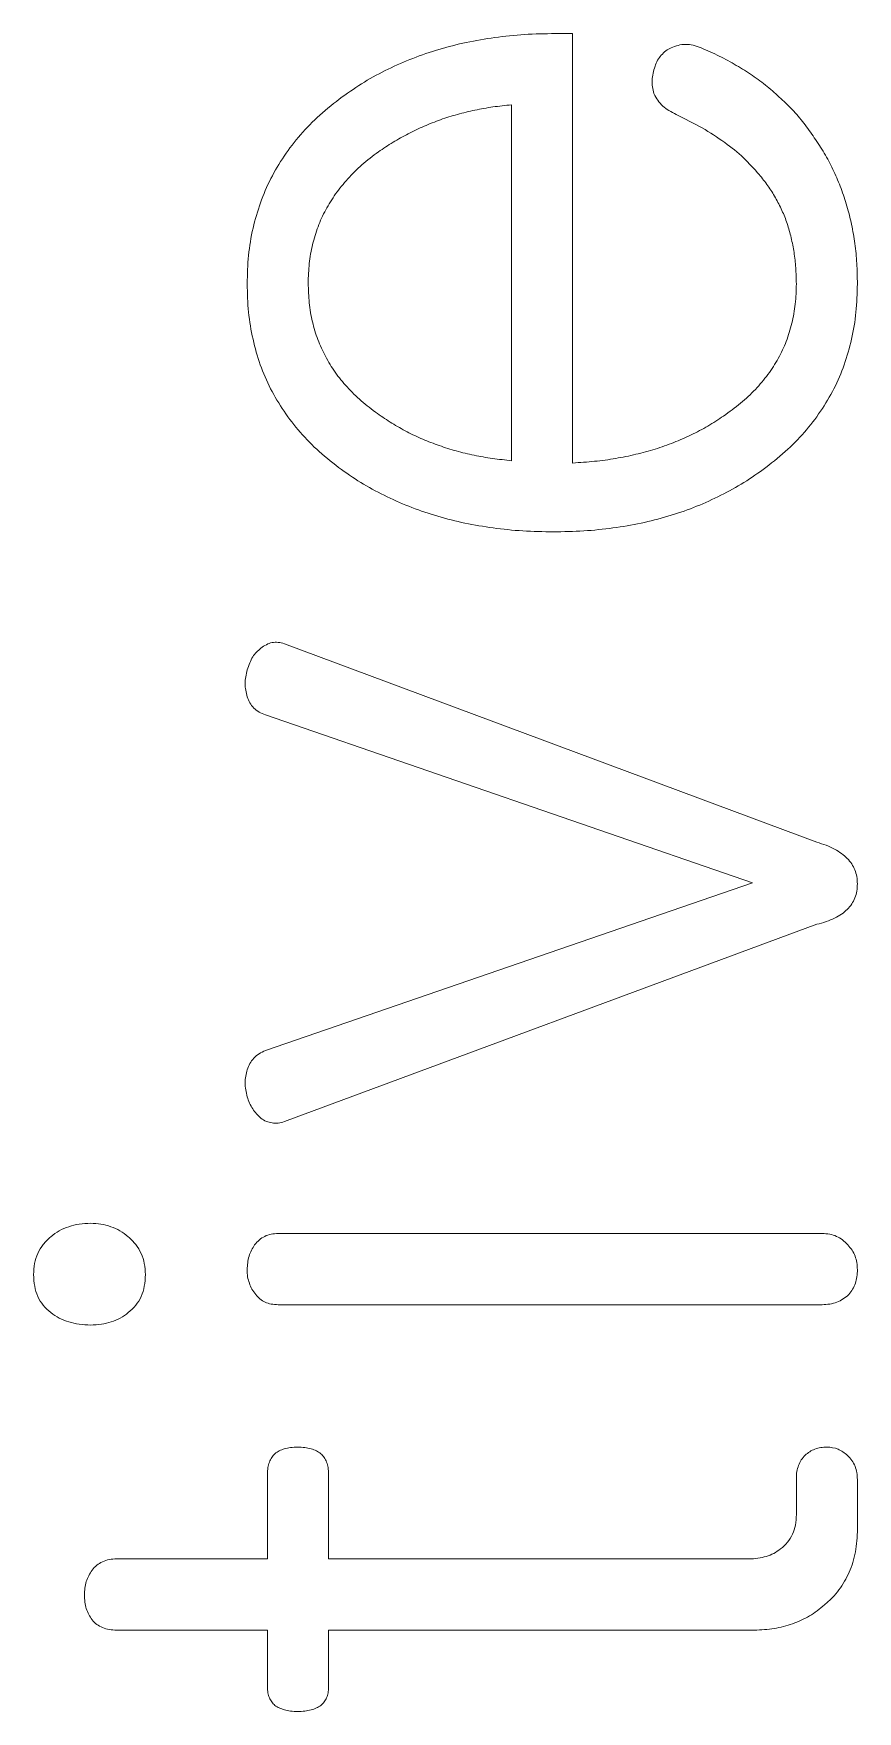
# Model space of a CAD drawing. Header units: millimetres. Extents: x 60229 to 91621, y 21923 to 36546.
# Drawn here: x 69866.021 to 69867.838, y 30046.544 to 30050.245 of the extents above; entities that cross this region are included whole.
import ezdxf

# ---------------------------------------------------------------- set-up
doc = ezdxf.new("R2010")
doc.units = ezdxf.units.MM

# ---------------------------------------------------------------- blocks, each defined once
blk = doc.blocks.new('PS2-40S3P40G-DM')
at = {"color": 7, "linetype": 'Continuous', "lineweight": 0}
for p, q in [((14.6325, 37.7182), (14.5943, 37.7182)), ((14.6325, 36.7709), (14.6325, 37.7182)), ((14.498, 37.5612), (14.498, 36.7761)), ((15.1709, 35.9346), (13.9968, 36.3724)), ((13.955, 36.2153), (15.0293, 35.8452)), ((15.0293, 35.8452), (13.955, 35.4751)), ((13.9968, 35.3181), (15.1709, 35.7534)), ((15.1828, 35.0713), (13.9831, 35.0713)), ((13.9831, 34.9143), (15.1828, 34.9143)), ((13.9596, 34.541), (13.9596, 34.3535)), ((14.0942, 34.3535), (14.0942, 34.541)), ((15.126, 34.5312), (15.126, 34.4513)), ((15.2606, 34.4194), (15.2606, 34.5284)), ((13.9596, 34.3535), (13.6273, 34.3535)), ((15.0209, 34.3535), (14.0942, 34.3535)), ((13.6273, 34.1965), (13.9596, 34.1965)), ((13.9596, 34.1965), (13.9596, 34.0707)), ((14.0942, 34.0707), (14.0942, 34.1965)), ((14.0942, 34.1965), (15.0335, 34.1965))]:
    blk.add_line(p, q, dxfattribs=at)
for points, knots in [([(14.5943, 37.7182), (14.5717, 37.7179), (14.527, 37.7172), (14.4614, 37.7102), (14.3984, 37.6996), (14.338, 37.6841), (14.2803, 37.6645), (14.2253, 37.6405), (14.1728, 37.6123), (14.1403, 37.5897), (14.124, 37.5784)], [0, 0, 0, 0, 0.136321, 0.268338, 0.39593, 0.520625, 0.642341, 0.761864, 0.880979, 1, 1, 1, 1]), ([(14.5943, 37.7182), (14.5717, 37.7179), (14.527, 37.7172), (14.4614, 37.7102), (14.3984, 37.6996), (14.338, 37.6841), (14.2803, 37.6645), (14.2253, 37.6405), (14.1728, 37.6123), (14.1403, 37.5897), (14.124, 37.5784)], [0, 0, 0, 0, 0.136321, 0.268338, 0.39593, 0.520625, 0.642341, 0.761864, 0.880979, 1, 1, 1, 1]), ([(14.8498, 37.687), (14.8457, 37.6849), (14.8375, 37.6807), (14.8279, 37.6707), (14.8193, 37.6595), (14.8161, 37.6506), (14.8144, 37.646)], [0, 0, 0, 0, 0.248116, 0.49278, 0.740657, 1, 1, 1, 1]), ([(14.8498, 37.687), (14.8457, 37.6849), (14.8375, 37.6807), (14.8279, 37.6707), (14.8193, 37.6595), (14.8161, 37.6506), (14.8144, 37.646)], [0, 0, 0, 0, 0.248116, 0.49278, 0.740657, 1, 1, 1, 1]), ([(14.9157, 37.687), (14.91, 37.689), (14.8989, 37.6927), (14.8818, 37.6952), (14.8652, 37.6929), (14.8549, 37.689), (14.8498, 37.687)], [0, 0, 0, 0, 0.269844, 0.514771, 0.759698, 1, 1, 1, 1]), ([(14.9157, 37.687), (14.91, 37.689), (14.8989, 37.6927), (14.8818, 37.6952), (14.8652, 37.6929), (14.8549, 37.689), (14.8498, 37.687)], [0, 0, 0, 0, 0.269844, 0.514771, 0.759698, 1, 1, 1, 1]), ([(15.1684, 37.4845), (15.1609, 37.4953), (15.1459, 37.5169), (15.1205, 37.5474), (15.0921, 37.5753), (15.0619, 37.602), (15.0289, 37.6264), (14.9936, 37.6486), (14.9558, 37.6693), (14.9293, 37.681), (14.9157, 37.687)], [0, 0, 0, 0, 0.120742, 0.240348, 0.360995, 0.484184, 0.607673, 0.735181, 0.864969, 1, 1, 1, 1]), ([(15.1684, 37.4845), (15.1609, 37.4953), (15.1459, 37.5169), (15.1205, 37.5474), (15.0921, 37.5753), (15.0619, 37.602), (15.0289, 37.6264), (14.9936, 37.6486), (14.9558, 37.6693), (14.9293, 37.681), (14.9157, 37.687)], [0, 0, 0, 0, 0.120742, 0.240348, 0.360995, 0.484184, 0.607673, 0.735181, 0.864969, 1, 1, 1, 1]), ([(14.8144, 37.646), (14.8128, 37.6409), (14.8095, 37.6309), (14.8074, 37.6155), (14.8079, 37.6002), (14.8106, 37.5906), (14.812, 37.5857)], [0, 0, 0, 0, 0.261412, 0.514432, 0.754007, 1, 1, 1, 1]), ([(14.8144, 37.646), (14.8128, 37.6409), (14.8095, 37.6309), (14.8074, 37.6155), (14.8079, 37.6002), (14.8106, 37.5906), (14.812, 37.5857)], [0, 0, 0, 0, 0.261412, 0.514432, 0.754007, 1, 1, 1, 1]), ([(14.124, 37.5784), (14.1073, 37.5653), (14.0748, 37.5398), (14.0318, 37.4961), (13.9957, 37.449), (13.9658, 37.3988), (13.9431, 37.3452), (13.9263, 37.2884), (13.9164, 37.2284), (13.9153, 37.1872), (13.9147, 37.1662)], [0, 0, 0, 0, 0.132025, 0.257756, 0.380916, 0.501142, 0.621608, 0.743128, 0.869396, 1, 1, 1, 1]), ([(14.124, 37.5784), (14.1073, 37.5653), (14.0748, 37.5398), (14.0318, 37.4961), (13.9957, 37.449), (13.9658, 37.3988), (13.9431, 37.3452), (13.9263, 37.2884), (13.9164, 37.2284), (13.9153, 37.1872), (13.9147, 37.1662)], [0, 0, 0, 0, 0.132025, 0.257756, 0.380916, 0.501142, 0.621608, 0.743128, 0.869396, 1, 1, 1, 1]), ([(14.812, 37.5857), (14.8146, 37.5807), (14.8198, 37.5708), (14.8309, 37.5578), (14.845, 37.5476), (14.8556, 37.5425), (14.8611, 37.5398)], [0, 0, 0, 0, 0.246343, 0.488278, 0.735777, 1, 1, 1, 1]), ([(14.812, 37.5857), (14.8146, 37.5807), (14.8198, 37.5708), (14.8309, 37.5578), (14.845, 37.5476), (14.8556, 37.5425), (14.8611, 37.5398)], [0, 0, 0, 0, 0.246343, 0.488278, 0.735777, 1, 1, 1, 1]), ([(14.2042, 37.4575), (14.2149, 37.4646), (14.2362, 37.4789), (14.27, 37.4979), (14.3051, 37.5142), (14.3411, 37.5288), (14.3786, 37.5402), (14.4172, 37.5498), (14.4571, 37.5568), (14.4843, 37.5597), (14.498, 37.5612)], [0, 0, 0, 0, 0.12215, 0.244643, 0.367524, 0.490813, 0.614276, 0.740239, 0.868955, 1, 1, 1, 1]), ([(14.2042, 37.4575), (14.2149, 37.4646), (14.2362, 37.4789), (14.27, 37.4979), (14.3051, 37.5142), (14.3411, 37.5288), (14.3786, 37.5402), (14.4172, 37.5498), (14.4571, 37.5568), (14.4843, 37.5597), (14.498, 37.5612)], [0, 0, 0, 0, 0.12215, 0.244643, 0.367524, 0.490813, 0.614276, 0.740239, 0.868955, 1, 1, 1, 1]), ([(14.8611, 37.5398), (14.8803, 37.5303), (14.9173, 37.5119), (14.967, 37.4796), (15.0098, 37.4457), (15.0329, 37.4198), (15.044, 37.4073)], [0, 0, 0, 0, 0.2830557, 0.5435795, 0.779971, 1, 1, 1, 1]), ([(14.8611, 37.5398), (14.8803, 37.5303), (14.9173, 37.5119), (14.967, 37.4796), (15.0098, 37.4457), (15.0329, 37.4198), (15.044, 37.4073)], [0, 0, 0, 0, 0.2830557, 0.5435795, 0.779971, 1, 1, 1, 1]), ([(14.0493, 37.1676), (14.0498, 37.1821), (14.0507, 37.2108), (14.0583, 37.2525), (14.0701, 37.2925), (14.0875, 37.3299), (14.1094, 37.3655), (14.1365, 37.3984), (14.1676, 37.4301), (14.1918, 37.4482), (14.2042, 37.4575)], [0, 0, 0, 0, 0.127172, 0.250904, 0.370754, 0.491258, 0.611736, 0.735511, 0.86439, 1, 1, 1, 1]), ([(14.0493, 37.1676), (14.0498, 37.1821), (14.0507, 37.2108), (14.0583, 37.2525), (14.0701, 37.2925), (14.0875, 37.3299), (14.1094, 37.3655), (14.1365, 37.3984), (14.1676, 37.4301), (14.1918, 37.4482), (14.2042, 37.4575)], [0, 0, 0, 0, 0.127172, 0.250904, 0.370754, 0.491258, 0.611736, 0.735511, 0.86439, 1, 1, 1, 1]), ([(15.2606, 37.1662), (15.2604, 37.1813), (15.2598, 37.2109), (15.2556, 37.2546), (15.2482, 37.2968), (15.2381, 37.3375), (15.2251, 37.3766), (15.2092, 37.4142), (15.1908, 37.4505), (15.1759, 37.4731), (15.1684, 37.4845)], [0, 0, 0, 0, 0.134451, 0.264232, 0.391143, 0.515705, 0.637595, 0.758519, 0.879192, 1, 1, 1, 1]), ([(15.2606, 37.1662), (15.2604, 37.1813), (15.2598, 37.2109), (15.2556, 37.2546), (15.2482, 37.2968), (15.2381, 37.3375), (15.2251, 37.3766), (15.2092, 37.4142), (15.1908, 37.4505), (15.1759, 37.4731), (15.1684, 37.4845)], [0, 0, 0, 0, 0.134451, 0.264232, 0.391143, 0.515705, 0.637595, 0.758519, 0.879192, 1, 1, 1, 1]), ([(15.044, 37.4073), (15.0506, 37.3992), (15.0638, 37.383), (15.0802, 37.3562), (15.0946, 37.3284), (15.1064, 37.2989), (15.1149, 37.2678), (15.1213, 37.2352), (15.1252, 37.2012), (15.1257, 37.178), (15.126, 37.1662)], [0, 0, 0, 0, 0.12097, 0.240187, 0.361269, 0.481577, 0.606094, 0.732362, 0.863853, 1, 1, 1, 1]), ([(15.044, 37.4073), (15.0506, 37.3992), (15.0638, 37.383), (15.0802, 37.3562), (15.0946, 37.3284), (15.1064, 37.2989), (15.1149, 37.2678), (15.1213, 37.2352), (15.1252, 37.2012), (15.1257, 37.178), (15.126, 37.1662)], [0, 0, 0, 0, 0.12097, 0.240187, 0.361269, 0.481577, 0.606094, 0.732362, 0.863853, 1, 1, 1, 1]), ([(13.9147, 37.1662), (13.9153, 37.1453), (13.9164, 37.1042), (13.9265, 37.0443), (13.9425, 36.9876), (13.9655, 36.9343), (13.9952, 36.8843), (14.0313, 36.8377), (14.0736, 36.7944), (14.106, 36.7693), (14.1226, 36.7565)], [0, 0, 0, 0, 0.131353, 0.257624, 0.379636, 0.500121, 0.621037, 0.743296, 0.868712, 1, 1, 1, 1]), ([(13.9147, 37.1662), (13.9153, 37.1453), (13.9164, 37.1042), (13.9265, 37.0443), (13.9425, 36.9876), (13.9655, 36.9343), (13.9952, 36.8843), (14.0313, 36.8377), (14.0736, 36.7944), (14.106, 36.7693), (14.1226, 36.7565)], [0, 0, 0, 0, 0.131353, 0.257624, 0.379636, 0.500121, 0.621037, 0.743296, 0.868712, 1, 1, 1, 1]), ([(14.2021, 36.8799), (14.19, 36.8891), (14.1663, 36.9071), (14.135, 36.9378), (14.1083, 36.9705), (14.087, 37.0059), (14.0697, 37.043), (14.0579, 37.0827), (14.0508, 37.1245), (14.0498, 37.1531), (14.0493, 37.1676)], [0, 0, 0, 0, 0.134461, 0.262943, 0.386279, 0.507203, 0.626386, 0.747217, 0.871787, 1, 1, 1, 1]), ([(14.2021, 36.8799), (14.19, 36.8891), (14.1663, 36.9071), (14.135, 36.9378), (14.1083, 36.9705), (14.087, 37.0059), (14.0697, 37.043), (14.0579, 37.0827), (14.0508, 37.1245), (14.0498, 37.1531), (14.0493, 37.1676)], [0, 0, 0, 0, 0.134461, 0.262943, 0.386279, 0.507203, 0.626386, 0.747217, 0.871787, 1, 1, 1, 1]), ([(15.126, 37.1662), (15.1256, 37.1513), (15.1248, 37.1221), (15.1167, 37.0795), (15.1046, 37.0391), (15.0868, 37.0012), (15.0638, 36.9656), (15.0359, 36.9325), (15.003, 36.9017), (14.9782, 36.8838), (14.9655, 36.8746)], [0, 0, 0, 0, 0.128221, 0.252199, 0.372414, 0.491475, 0.612554, 0.736335, 0.864714, 1, 1, 1, 1]), ([(15.126, 37.1662), (15.1256, 37.1513), (15.1248, 37.1221), (15.1167, 37.0795), (15.1046, 37.0391), (15.0868, 37.0012), (15.0638, 36.9656), (15.0359, 36.9325), (15.003, 36.9017), (14.9782, 36.8838), (14.9655, 36.8746)], [0, 0, 0, 0, 0.128221, 0.252199, 0.372414, 0.491475, 0.612554, 0.736335, 0.864714, 1, 1, 1, 1]), ([(15.0528, 36.7565), (15.0693, 36.7693), (15.1017, 36.7944), (15.1441, 36.8377), (15.1802, 36.8843), (15.2098, 36.9343), (15.2328, 36.9876), (15.2488, 37.0443), (15.259, 37.1042), (15.2601, 37.1453), (15.2606, 37.1662)], [0, 0, 0, 0, 0.131288, 0.256704, 0.378963, 0.499879, 0.620364, 0.742376, 0.868647, 1, 1, 1, 1]), ([(15.0528, 36.7565), (15.0693, 36.7693), (15.1017, 36.7944), (15.1441, 36.8377), (15.1802, 36.8843), (15.2098, 36.9343), (15.2328, 36.9876), (15.2488, 37.0443), (15.259, 37.1042), (15.2601, 37.1453), (15.2606, 37.1662)], [0, 0, 0, 0, 0.131288, 0.256704, 0.378963, 0.499879, 0.620364, 0.742376, 0.868647, 1, 1, 1, 1]), ([(14.498, 36.7761), (14.4839, 36.7776), (14.4562, 36.7805), (14.4154, 36.7876), (14.3762, 36.7969), (14.3385, 36.8091), (14.302, 36.8228), (14.2672, 36.8395), (14.2338, 36.8584), (14.2127, 36.8727), (14.2021, 36.8799)], [0, 0, 0, 0, 0.133452, 0.263477, 0.390738, 0.514754, 0.637837, 0.758892, 0.879598, 1, 1, 1, 1]), ([(14.498, 36.7761), (14.4839, 36.7776), (14.4562, 36.7805), (14.4154, 36.7876), (14.3762, 36.7969), (14.3385, 36.8091), (14.302, 36.8228), (14.2672, 36.8395), (14.2338, 36.8584), (14.2127, 36.8727), (14.2021, 36.8799)], [0, 0, 0, 0, 0.133452, 0.263477, 0.390738, 0.514754, 0.637837, 0.758892, 0.879598, 1, 1, 1, 1]), ([(14.9655, 36.8746), (14.9541, 36.8671), (14.931, 36.8519), (14.8941, 36.8324), (14.8553, 36.8155), (14.8146, 36.801), (14.7718, 36.7896), (14.7271, 36.7804), (14.6805, 36.7742), (14.6487, 36.772), (14.6325, 36.7709)], [0, 0, 0, 0, 0.116407, 0.234455, 0.353512, 0.47556, 0.600934, 0.729531, 0.86267, 1, 1, 1, 1]), ([(14.9655, 36.8746), (14.9541, 36.8671), (14.931, 36.8519), (14.8941, 36.8324), (14.8553, 36.8155), (14.8146, 36.801), (14.7718, 36.7896), (14.7271, 36.7804), (14.6805, 36.7742), (14.6487, 36.772), (14.6325, 36.7709)], [0, 0, 0, 0, 0.116407, 0.234455, 0.353512, 0.47556, 0.600934, 0.729531, 0.86267, 1, 1, 1, 1]), ([(14.1226, 36.7565), (14.1387, 36.7454), (14.1711, 36.7232), (14.2235, 36.6958), (14.2781, 36.6718), (14.3355, 36.6526), (14.3953, 36.6373), (14.458, 36.6272), (14.5231, 36.6201), (14.5676, 36.6194), (14.5901, 36.6191)], [0, 0, 0, 0, 0.118523, 0.237218, 0.357618, 0.479329, 0.603393, 0.731105, 0.863386, 1, 1, 1, 1]), ([(14.1226, 36.7565), (14.1387, 36.7454), (14.1711, 36.7232), (14.2235, 36.6958), (14.2781, 36.6718), (14.3355, 36.6526), (14.3953, 36.6373), (14.458, 36.6272), (14.5231, 36.6201), (14.5676, 36.6194), (14.5901, 36.6191)], [0, 0, 0, 0, 0.118523, 0.237218, 0.357618, 0.479329, 0.603393, 0.731105, 0.863386, 1, 1, 1, 1]), ([(14.5901, 36.6191), (14.6125, 36.6194), (14.6564, 36.6201), (14.721, 36.6272), (14.7832, 36.6373), (14.8426, 36.6526), (14.8993, 36.6717), (14.953, 36.6959), (15.0047, 36.7233), (15.0367, 36.7454), (15.0528, 36.7565)], [0, 0, 0, 0, 0.136473, 0.268577, 0.396787, 0.521327, 0.642831, 0.762404, 0.880957, 1, 1, 1, 1]), ([(14.5901, 36.6191), (14.6125, 36.6194), (14.6564, 36.6201), (14.721, 36.6272), (14.7832, 36.6373), (14.8426, 36.6526), (14.8993, 36.6717), (14.953, 36.6959), (15.0047, 36.7233), (15.0367, 36.7454), (15.0528, 36.7565)], [0, 0, 0, 0, 0.136473, 0.268577, 0.396787, 0.521327, 0.642831, 0.762404, 0.880957, 1, 1, 1, 1]), ([(13.9452, 36.3625), (13.9419, 36.3597), (13.9351, 36.354), (13.9263, 36.3432), (13.92, 36.3297), (13.9165, 36.3199), (13.9147, 36.3149)], [0, 0, 0, 0, 0.228435, 0.462238, 0.720789, 1, 1, 1, 1]), ([(13.9452, 36.3625), (13.9419, 36.3597), (13.9351, 36.354), (13.9263, 36.3432), (13.92, 36.3297), (13.9165, 36.3199), (13.9147, 36.3149)], [0, 0, 0, 0, 0.228435, 0.462238, 0.720789, 1, 1, 1, 1]), ([(13.9968, 36.3724), (13.9922, 36.3735), (13.9834, 36.3757), (13.9696, 36.3756), (13.9566, 36.3706), (13.9491, 36.3653), (13.9452, 36.3625)], [0, 0, 0, 0, 0.254232, 0.496976, 0.741395, 1, 1, 1, 1]), ([(13.9968, 36.3724), (13.9922, 36.3735), (13.9834, 36.3757), (13.9696, 36.3756), (13.9566, 36.3706), (13.9491, 36.3653), (13.9452, 36.3625)], [0, 0, 0, 0, 0.254232, 0.496976, 0.741395, 1, 1, 1, 1]), ([(13.9147, 36.3149), (13.9124, 36.3046), (13.9079, 36.2847), (13.9125, 36.2649), (13.9147, 36.2553)], [0, 0, 0, 0, 0.517243, 1, 1, 1, 1]), ([(13.9147, 36.3149), (13.9124, 36.3046), (13.9079, 36.2847), (13.9125, 36.2649), (13.9147, 36.2553)], [0, 0, 0, 0, 0.517243, 1, 1, 1, 1]), ([(13.9147, 36.2553), (13.9165, 36.2506), (13.9199, 36.2415), (13.9291, 36.2299), (13.941, 36.2209), (13.9503, 36.2172), (13.955, 36.2153)], [0, 0, 0, 0, 0.252613, 0.49373, 0.739553, 1, 1, 1, 1]), ([(13.9147, 36.2553), (13.9165, 36.2506), (13.9199, 36.2415), (13.9291, 36.2299), (13.941, 36.2209), (13.9503, 36.2172), (13.955, 36.2153)], [0, 0, 0, 0, 0.252613, 0.49373, 0.739553, 1, 1, 1, 1]), ([(15.2606, 35.8428), (15.2604, 35.848), (15.2598, 35.8584), (15.2555, 35.8734), (15.2483, 35.887), (15.2385, 35.8995), (15.2252, 35.91), (15.2099, 35.9199), (15.1914, 35.9283), (15.178, 35.9324), (15.1709, 35.9346)], [0, 0, 0, 0, 0.11404, 0.224302, 0.332699, 0.445842, 0.564133, 0.695783, 0.840351, 1, 1, 1, 1]), ([(15.2606, 35.8428), (15.2604, 35.848), (15.2598, 35.8584), (15.2555, 35.8734), (15.2483, 35.887), (15.2385, 35.8995), (15.2252, 35.91), (15.2099, 35.9199), (15.1914, 35.9283), (15.178, 35.9324), (15.1709, 35.9346)], [0, 0, 0, 0, 0.11404, 0.224302, 0.332699, 0.445842, 0.564133, 0.695783, 0.840351, 1, 1, 1, 1]), ([(15.1709, 35.7534), (15.178, 35.7552), (15.1915, 35.7586), (15.2097, 35.7665), (15.2255, 35.7751), (15.2383, 35.7858), (15.2484, 35.7978), (15.2556, 35.8115), (15.2598, 35.8267), (15.2604, 35.8374), (15.2606, 35.8428)], [0, 0, 0, 0, 0.15824, 0.301511, 0.429922, 0.548831, 0.660594, 0.769557, 0.882837, 1, 1, 1, 1]), ([(15.1709, 35.7534), (15.178, 35.7552), (15.1915, 35.7586), (15.2097, 35.7665), (15.2255, 35.7751), (15.2383, 35.7858), (15.2484, 35.7978), (15.2556, 35.8115), (15.2598, 35.8267), (15.2604, 35.8374), (15.2606, 35.8428)], [0, 0, 0, 0, 0.15824, 0.301511, 0.429922, 0.548831, 0.660594, 0.769557, 0.882837, 1, 1, 1, 1]), ([(13.955, 35.4751), (13.9503, 35.4728), (13.941, 35.4684), (13.929, 35.4587), (13.9201, 35.4466), (13.9165, 35.4373), (13.9147, 35.4327)], [0, 0, 0, 0, 0.261805, 0.508894, 0.753455, 1, 1, 1, 1]), ([(13.955, 35.4751), (13.9503, 35.4728), (13.941, 35.4684), (13.929, 35.4587), (13.9201, 35.4466), (13.9165, 35.4373), (13.9147, 35.4327)], [0, 0, 0, 0, 0.261805, 0.508894, 0.753455, 1, 1, 1, 1]), ([(13.9147, 35.4327), (13.9125, 35.4231), (13.9079, 35.4032), (13.9124, 35.3832), (13.9147, 35.3728)], [0, 0, 0, 0, 0.4799954, 1, 1, 1, 1]), ([(13.9147, 35.4327), (13.9125, 35.4231), (13.9079, 35.4032), (13.9124, 35.3832), (13.9147, 35.3728)], [0, 0, 0, 0, 0.4799954, 1, 1, 1, 1]), ([(13.9147, 35.3728), (13.9182, 35.3635), (13.925, 35.3455), (13.9386, 35.332), (13.9452, 35.3254)], [0, 0, 0, 0, 0.515486, 1, 1, 1, 1]), ([(13.9147, 35.3728), (13.9182, 35.3635), (13.925, 35.3455), (13.9386, 35.332), (13.9452, 35.3254)], [0, 0, 0, 0, 0.515486, 1, 1, 1, 1]), ([(13.9452, 35.3254), (13.9491, 35.323), (13.9567, 35.3182), (13.9698, 35.3148), (13.9834, 35.3142), (13.9922, 35.3168), (13.9968, 35.3181)], [0, 0, 0, 0, 0.25234, 0.494408, 0.740687, 1, 1, 1, 1]), ([(13.9452, 35.3254), (13.9491, 35.323), (13.9567, 35.3182), (13.9698, 35.3148), (13.9834, 35.3142), (13.9922, 35.3168), (13.9968, 35.3181)], [0, 0, 0, 0, 0.25234, 0.494408, 0.740687, 1, 1, 1, 1]), ([(13.5695, 35.0938), (13.5611, 35.0935), (13.5448, 35.093), (13.5215, 35.087), (13.5, 35.0781), (13.4877, 35.0689), (13.4815, 35.0643)], [0, 0, 0, 0, 0.267344, 0.515303, 0.757524, 1, 1, 1, 1]), ([(13.5695, 35.0938), (13.5611, 35.0935), (13.5448, 35.093), (13.5215, 35.087), (13.5, 35.0781), (13.4877, 35.0689), (13.4815, 35.0643)], [0, 0, 0, 0, 0.267344, 0.515303, 0.757524, 1, 1, 1, 1]), ([(13.6526, 35.0643), (13.6465, 35.0689), (13.6347, 35.0779), (13.6141, 35.087), (13.5923, 35.0929), (13.5771, 35.0935), (13.5695, 35.0938)], [0, 0, 0, 0, 0.251988, 0.496226, 0.745851, 1, 1, 1, 1]), ([(13.6526, 35.0643), (13.6465, 35.0689), (13.6347, 35.0779), (13.6141, 35.087), (13.5923, 35.0929), (13.5771, 35.0935), (13.5695, 35.0938)], [0, 0, 0, 0, 0.251988, 0.496226, 0.745851, 1, 1, 1, 1]), ([(13.4815, 35.0643), (13.4758, 35.0588), (13.4644, 35.048), (13.4522, 35.0277), (13.4451, 35.0049), (13.4442, 34.9888), (13.4437, 34.9806)], [0, 0, 0, 0, 0.250717, 0.492631, 0.740229, 1, 1, 1, 1]), ([(13.4815, 35.0643), (13.4758, 35.0588), (13.4644, 35.048), (13.4522, 35.0277), (13.4451, 35.0049), (13.4442, 34.9888), (13.4437, 34.9806)], [0, 0, 0, 0, 0.250717, 0.492631, 0.740229, 1, 1, 1, 1]), ([(13.6904, 34.9806), (13.6899, 34.9888), (13.689, 35.0049), (13.6819, 35.0277), (13.6697, 35.048), (13.6583, 35.0588), (13.6526, 35.0643)], [0, 0, 0, 0, 0.259771, 0.507369, 0.749283, 1, 1, 1, 1]), ([(13.6904, 34.9806), (13.6899, 34.9888), (13.689, 35.0049), (13.6819, 35.0277), (13.6697, 35.048), (13.6583, 35.0588), (13.6526, 35.0643)], [0, 0, 0, 0, 0.259771, 0.507369, 0.749283, 1, 1, 1, 1]), ([(13.9831, 35.0713), (13.9779, 35.0711), (13.9677, 35.0708), (13.9536, 35.0656), (13.941, 35.0576), (13.9346, 35.0503), (13.9312, 35.0464)], [0, 0, 0, 0, 0.25959, 0.508591, 0.746533, 1, 1, 1, 1]), ([(13.9831, 35.0713), (13.9779, 35.0711), (13.9677, 35.0708), (13.9536, 35.0656), (13.941, 35.0576), (13.9346, 35.0503), (13.9312, 35.0464)], [0, 0, 0, 0, 0.25959, 0.508591, 0.746533, 1, 1, 1, 1]), ([(15.2392, 35.0464), (15.2355, 35.0503), (15.2283, 35.0577), (15.2147, 35.0656), (15.1994, 35.0708), (15.1885, 35.0711), (15.1828, 35.0713)], [0, 0, 0, 0, 0.249169, 0.486064, 0.734929, 1, 1, 1, 1]), ([(15.2392, 35.0464), (15.2355, 35.0503), (15.2283, 35.0577), (15.2147, 35.0656), (15.1994, 35.0708), (15.1885, 35.0711), (15.1828, 35.0713)], [0, 0, 0, 0, 0.249169, 0.486064, 0.734929, 1, 1, 1, 1]), ([(13.9312, 35.0464), (13.9265, 35.0384), (13.9165, 35.0214), (13.9153, 35.0017), (13.9147, 34.9914)], [0, 0, 0, 0, 0.476881, 1, 1, 1, 1]), ([(13.9312, 35.0464), (13.9265, 35.0384), (13.9165, 35.0214), (13.9153, 35.0017), (13.9147, 34.9914)], [0, 0, 0, 0, 0.476881, 1, 1, 1, 1]), ([(15.2606, 34.9914), (15.2603, 34.9967), (15.2598, 35.0069), (15.2559, 35.0216), (15.2491, 35.0351), (15.2426, 35.0426), (15.2392, 35.0464)], [0, 0, 0, 0, 0.26169, 0.507581, 0.74851, 1, 1, 1, 1]), ([(15.2606, 34.9914), (15.2603, 34.9967), (15.2598, 35.0069), (15.2559, 35.0216), (15.2491, 35.0351), (15.2426, 35.0426), (15.2392, 35.0464)], [0, 0, 0, 0, 0.26169, 0.507581, 0.74851, 1, 1, 1, 1]), ([(13.4437, 34.9806), (13.4441, 34.972), (13.445, 34.9555), (13.4523, 34.9324), (13.4642, 34.9121), (13.4757, 34.9019), (13.4815, 34.8968)], [0, 0, 0, 0, 0.269946, 0.516765, 0.75792, 1, 1, 1, 1]), ([(13.4437, 34.9806), (13.4441, 34.972), (13.445, 34.9555), (13.4523, 34.9324), (13.4642, 34.9121), (13.4757, 34.9019), (13.4815, 34.8968)], [0, 0, 0, 0, 0.269946, 0.516765, 0.75792, 1, 1, 1, 1]), ([(13.6526, 34.8968), (13.6584, 34.9019), (13.67, 34.9121), (13.6819, 34.9324), (13.6891, 34.9555), (13.69, 34.972), (13.6904, 34.9806)], [0, 0, 0, 0, 0.2420801, 0.4832349, 0.7300543, 1, 1, 1, 1]), ([(13.6526, 34.8968), (13.6584, 34.9019), (13.67, 34.9121), (13.6819, 34.9324), (13.6891, 34.9555), (13.69, 34.972), (13.6904, 34.9806)], [0, 0, 0, 0, 0.2420801, 0.4832349, 0.7300543, 1, 1, 1, 1]), ([(13.9147, 34.9914), (13.9149, 34.9862), (13.9151, 34.9761), (13.9194, 34.9618), (13.9247, 34.9482), (13.9307, 34.9406), (13.9337, 34.9367)], [0, 0, 0, 0, 0.261764, 0.513721, 0.752985, 1, 1, 1, 1]), ([(13.9147, 34.9914), (13.9149, 34.9862), (13.9151, 34.9761), (13.9194, 34.9618), (13.9247, 34.9482), (13.9307, 34.9406), (13.9337, 34.9367)], [0, 0, 0, 0, 0.261764, 0.513721, 0.752985, 1, 1, 1, 1]), ([(15.2417, 34.9367), (15.2447, 34.9406), (15.2505, 34.9483), (15.2565, 34.9617), (15.2601, 34.9762), (15.2605, 34.9863), (15.2606, 34.9914)], [0, 0, 0, 0, 0.246782, 0.488235, 0.738483, 1, 1, 1, 1]), ([(15.2417, 34.9367), (15.2447, 34.9406), (15.2505, 34.9483), (15.2565, 34.9617), (15.2601, 34.9762), (15.2605, 34.9863), (15.2606, 34.9914)], [0, 0, 0, 0, 0.246782, 0.488235, 0.738483, 1, 1, 1, 1]), ([(13.9337, 34.9367), (13.9365, 34.9333), (13.9423, 34.9263), (13.9543, 34.9194), (13.9681, 34.915), (13.9779, 34.9145), (13.9831, 34.9143)], [0, 0, 0, 0, 0.237582, 0.477511, 0.725289, 1, 1, 1, 1]), ([(13.9337, 34.9367), (13.9365, 34.9333), (13.9423, 34.9263), (13.9543, 34.9194), (13.9681, 34.915), (13.9779, 34.9145), (13.9831, 34.9143)], [0, 0, 0, 0, 0.237582, 0.477511, 0.725289, 1, 1, 1, 1]), ([(15.1828, 34.9143), (15.1884, 34.9146), (15.1995, 34.9151), (15.2153, 34.9193), (15.2296, 34.9266), (15.2376, 34.9333), (15.2417, 34.9367)], [0, 0, 0, 0, 0.261525, 0.514396, 0.752371, 1, 1, 1, 1]), ([(15.1828, 34.9143), (15.1884, 34.9146), (15.1995, 34.9151), (15.2153, 34.9193), (15.2296, 34.9266), (15.2376, 34.9333), (15.2417, 34.9367)], [0, 0, 0, 0, 0.261525, 0.514396, 0.752371, 1, 1, 1, 1]), ([(13.4815, 34.8968), (13.4877, 34.8925), (13.5001, 34.884), (13.5216, 34.8759), (13.5448, 34.8703), (13.5611, 34.8697), (13.5695, 34.8694)], [0, 0, 0, 0, 0.238715, 0.480458, 0.730007, 1, 1, 1, 1]), ([(13.4815, 34.8968), (13.4877, 34.8925), (13.5001, 34.884), (13.5216, 34.8759), (13.5448, 34.8703), (13.5611, 34.8697), (13.5695, 34.8694)], [0, 0, 0, 0, 0.238715, 0.480458, 0.730007, 1, 1, 1, 1]), ([(13.5695, 34.8694), (13.5775, 34.8697), (13.5929, 34.8703), (13.615, 34.8759), (13.6354, 34.884), (13.6469, 34.8925), (13.6526, 34.8968)], [0, 0, 0, 0, 0.26814, 0.518996, 0.762215, 1, 1, 1, 1]), ([(13.5695, 34.8694), (13.5775, 34.8697), (13.5929, 34.8703), (13.615, 34.8759), (13.6354, 34.884), (13.6469, 34.8925), (13.6526, 34.8968)], [0, 0, 0, 0, 0.26814, 0.518996, 0.762215, 1, 1, 1, 1]), ([(14.0258, 34.6003), (14.0207, 34.6001), (14.0109, 34.5996), (13.9972, 34.597), (13.9856, 34.5923), (13.9758, 34.5861), (13.9687, 34.5772), (13.9633, 34.5669), (13.9601, 34.5545), (13.9598, 34.5457), (13.9596, 34.541)], [0, 0, 0, 0, 0.1520355, 0.2892815, 0.4083524, 0.5202187, 0.6279173, 0.740472, 0.8617188, 1, 1, 1, 1]), ([(14.0258, 34.6003), (14.0207, 34.6001), (14.0109, 34.5996), (13.9972, 34.597), (13.9856, 34.5923), (13.9758, 34.5861), (13.9687, 34.5772), (13.9633, 34.5669), (13.9601, 34.5545), (13.9598, 34.5457), (13.9596, 34.541)], [0, 0, 0, 0, 0.1520355, 0.2892815, 0.4083524, 0.5202187, 0.6279173, 0.740472, 0.8617188, 1, 1, 1, 1]), ([(14.0942, 34.541), (14.094, 34.5457), (14.0937, 34.5545), (14.0905, 34.5668), (14.0852, 34.5774), (14.0773, 34.5859), (14.0674, 34.5925), (14.0553, 34.5968), (14.0413, 34.5997), (14.0312, 34.6001), (14.0258, 34.6003)], [0, 0, 0, 0, 0.135858, 0.254981, 0.365564, 0.475835, 0.585741, 0.709028, 0.843869, 1, 1, 1, 1]), ([(14.0942, 34.541), (14.094, 34.5457), (14.0937, 34.5545), (14.0905, 34.5668), (14.0852, 34.5774), (14.0773, 34.5859), (14.0674, 34.5925), (14.0553, 34.5968), (14.0413, 34.5997), (14.0312, 34.6001), (14.0258, 34.6003)], [0, 0, 0, 0, 0.135858, 0.254981, 0.365564, 0.475835, 0.585741, 0.709028, 0.843869, 1, 1, 1, 1]), ([(15.1453, 34.5824), (15.1423, 34.579), (15.1363, 34.5722), (15.1307, 34.5596), (15.1263, 34.546), (15.1261, 34.5363), (15.126, 34.5312)], [0, 0, 0, 0, 0.240127, 0.483325, 0.730586, 1, 1, 1, 1]), ([(15.1453, 34.5824), (15.1423, 34.579), (15.1363, 34.5722), (15.1307, 34.5596), (15.1263, 34.546), (15.1261, 34.5363), (15.126, 34.5312)], [0, 0, 0, 0, 0.240127, 0.483325, 0.730586, 1, 1, 1, 1]), ([(15.1933, 34.6003), (15.1887, 34.6001), (15.1798, 34.5998), (15.167, 34.596), (15.1552, 34.5906), (15.1486, 34.5851), (15.1453, 34.5824)], [0, 0, 0, 0, 0.2615474, 0.5113789, 0.7566045, 1, 1, 1, 1]), ([(15.1933, 34.6003), (15.1887, 34.6001), (15.1798, 34.5998), (15.167, 34.596), (15.1552, 34.5906), (15.1486, 34.5851), (15.1453, 34.5824)], [0, 0, 0, 0, 0.2615474, 0.5113789, 0.7566045, 1, 1, 1, 1]), ([(15.2389, 34.5817), (15.2322, 34.5872), (15.2189, 34.598), (15.2018, 34.5995), (15.1933, 34.6003)], [0, 0, 0, 0, 0.503189, 1, 1, 1, 1]), ([(15.2389, 34.5817), (15.2322, 34.5872), (15.2189, 34.598), (15.2018, 34.5995), (15.1933, 34.6003)], [0, 0, 0, 0, 0.503189, 1, 1, 1, 1]), ([(15.2606, 34.5284), (15.2603, 34.5336), (15.2598, 34.5436), (15.256, 34.5581), (15.2487, 34.5709), (15.2422, 34.5781), (15.2389, 34.5817)], [0, 0, 0, 0, 0.261866, 0.50775, 0.751841, 1, 1, 1, 1]), ([(15.2606, 34.5284), (15.2603, 34.5336), (15.2598, 34.5436), (15.256, 34.5581), (15.2487, 34.5709), (15.2422, 34.5781), (15.2389, 34.5817)], [0, 0, 0, 0, 0.261866, 0.50775, 0.751841, 1, 1, 1, 1]), ([(15.126, 34.4513), (15.1257, 34.4435), (15.1252, 34.4287), (15.1179, 34.408), (15.1073, 34.3894), (15.0964, 34.3802), (15.091, 34.3756)], [0, 0, 0, 0, 0.268454, 0.511839, 0.7536, 1, 1, 1, 1]), ([(15.126, 34.4513), (15.1257, 34.4435), (15.1252, 34.4287), (15.1179, 34.408), (15.1073, 34.3894), (15.0964, 34.3802), (15.091, 34.3756)], [0, 0, 0, 0, 0.268454, 0.511839, 0.7536, 1, 1, 1, 1]), ([(15.1881, 34.2522), (15.1939, 34.2574), (15.2055, 34.2674), (15.2204, 34.2848), (15.2325, 34.3039), (15.2429, 34.3241), (15.251, 34.3459), (15.2564, 34.3692), (15.2602, 34.3938), (15.2605, 34.4108), (15.2606, 34.4194)], [0, 0, 0, 0, 0.1236169, 0.2435335, 0.3631042, 0.4819362, 0.6048107, 0.7309983, 0.8623867, 1, 1, 1, 1]), ([(15.1881, 34.2522), (15.1939, 34.2574), (15.2055, 34.2674), (15.2204, 34.2848), (15.2325, 34.3039), (15.2429, 34.3241), (15.251, 34.3459), (15.2564, 34.3692), (15.2602, 34.3938), (15.2605, 34.4108), (15.2606, 34.4194)], [0, 0, 0, 0, 0.1236169, 0.2435335, 0.3631042, 0.4819362, 0.6048107, 0.7309983, 0.8623867, 1, 1, 1, 1]), ([(13.6273, 34.3535), (13.6217, 34.3534), (13.6108, 34.353), (13.5958, 34.3478), (13.5825, 34.3401), (13.576, 34.3325), (13.5727, 34.3286)], [0, 0, 0, 0, 0.270951, 0.519995, 0.757328, 1, 1, 1, 1]), ([(13.6273, 34.3535), (13.6217, 34.3534), (13.6108, 34.353), (13.5958, 34.3478), (13.5825, 34.3401), (13.576, 34.3325), (13.5727, 34.3286)], [0, 0, 0, 0, 0.270951, 0.519995, 0.757328, 1, 1, 1, 1]), ([(15.091, 34.3756), (15.0862, 34.3721), (15.0766, 34.365), (15.0593, 34.3588), (15.0408, 34.3542), (15.0277, 34.3537), (15.0209, 34.3535)], [0, 0, 0, 0, 0.236313, 0.47799, 0.727827, 1, 1, 1, 1]), ([(15.091, 34.3756), (15.0862, 34.3721), (15.0766, 34.365), (15.0593, 34.3588), (15.0408, 34.3542), (15.0277, 34.3537), (15.0209, 34.3535)], [0, 0, 0, 0, 0.236313, 0.47799, 0.727827, 1, 1, 1, 1]), ([(13.5727, 34.3286), (13.5678, 34.3206), (13.5575, 34.3037), (13.5564, 34.2839), (13.5558, 34.2736)], [0, 0, 0, 0, 0.4782866, 1, 1, 1, 1]), ([(13.5727, 34.3286), (13.5678, 34.3206), (13.5575, 34.3037), (13.5564, 34.2839), (13.5558, 34.2736)], [0, 0, 0, 0, 0.4782866, 1, 1, 1, 1]), ([(13.5558, 34.2736), (13.5564, 34.2634), (13.5576, 34.2438), (13.5678, 34.227), (13.5727, 34.2189)], [0, 0, 0, 0, 0.518851, 1, 1, 1, 1]), ([(13.5558, 34.2736), (13.5564, 34.2634), (13.5576, 34.2438), (13.5678, 34.227), (13.5727, 34.2189)], [0, 0, 0, 0, 0.518851, 1, 1, 1, 1]), ([(15.0335, 34.1965), (15.0482, 34.1971), (15.0768, 34.1983), (15.1177, 34.2095), (15.1559, 34.2262), (15.1773, 34.2435), (15.1881, 34.2522)], [0, 0, 0, 0, 0.261778, 0.509881, 0.75366, 1, 1, 1, 1]), ([(15.0335, 34.1965), (15.0482, 34.1971), (15.0768, 34.1983), (15.1177, 34.2095), (15.1559, 34.2262), (15.1773, 34.2435), (15.1881, 34.2522)], [0, 0, 0, 0, 0.261778, 0.509881, 0.75366, 1, 1, 1, 1]), ([(13.5727, 34.2189), (13.576, 34.2155), (13.5827, 34.2085), (13.5959, 34.2015), (13.6109, 34.1972), (13.6217, 34.1967), (13.6273, 34.1965)], [0, 0, 0, 0, 0.235753, 0.472344, 0.723287, 1, 1, 1, 1]), ([(13.5727, 34.2189), (13.576, 34.2155), (13.5827, 34.2085), (13.5959, 34.2015), (13.6109, 34.1972), (13.6217, 34.1967), (13.6273, 34.1965)], [0, 0, 0, 0, 0.235753, 0.472344, 0.723287, 1, 1, 1, 1]), ([(13.9596, 34.0707), (13.9598, 34.0665), (13.9601, 34.0585), (13.9633, 34.0472), (13.9688, 34.038), (13.9758, 34.0297), (13.9858, 34.0244), (13.9973, 34.0201), (14.0109, 34.0172), (14.0207, 34.0171), (14.0258, 34.0171)], [0, 0, 0, 0, 0.130146, 0.24644, 0.35458, 0.461695, 0.574764, 0.697889, 0.841319, 1, 1, 1, 1]), ([(13.9596, 34.0707), (13.9598, 34.0665), (13.9601, 34.0585), (13.9633, 34.0472), (13.9688, 34.038), (13.9758, 34.0297), (13.9858, 34.0244), (13.9973, 34.0201), (14.0109, 34.0172), (14.0207, 34.0171), (14.0258, 34.0171)], [0, 0, 0, 0, 0.130146, 0.24644, 0.35458, 0.461695, 0.574764, 0.697889, 0.841319, 1, 1, 1, 1]), ([(14.0258, 34.0171), (14.0312, 34.0171), (14.0413, 34.0171), (14.0553, 34.0202), (14.0672, 34.0242), (14.0773, 34.03), (14.085, 34.0377), (14.0905, 34.0473), (14.0937, 34.0584), (14.094, 34.0665), (14.0942, 34.0707)], [0, 0, 0, 0, 0.1627956, 0.3035588, 0.4310401, 0.5420068, 0.6520118, 0.7581415, 0.8722738, 1, 1, 1, 1]), ([(14.0258, 34.0171), (14.0312, 34.0171), (14.0413, 34.0171), (14.0553, 34.0202), (14.0672, 34.0242), (14.0773, 34.03), (14.085, 34.0377), (14.0905, 34.0473), (14.0937, 34.0584), (14.094, 34.0665), (14.0942, 34.0707)], [0, 0, 0, 0, 0.1627956, 0.3035588, 0.4310401, 0.5420068, 0.6520118, 0.7581415, 0.8722738, 1, 1, 1, 1])]:
    blk.add_open_spline(points, degree=3, knots=knots, dxfattribs=at)

msp = doc.modelspace()

# ---------------------------------------------------------------- block references
at = {"lineweight": -2}
msp.add_blockref('PS2-40S3P40G-DM', (69852.5773, 30012.5267), dxfattribs=at)

doc.saveas('drawing.dxf')
